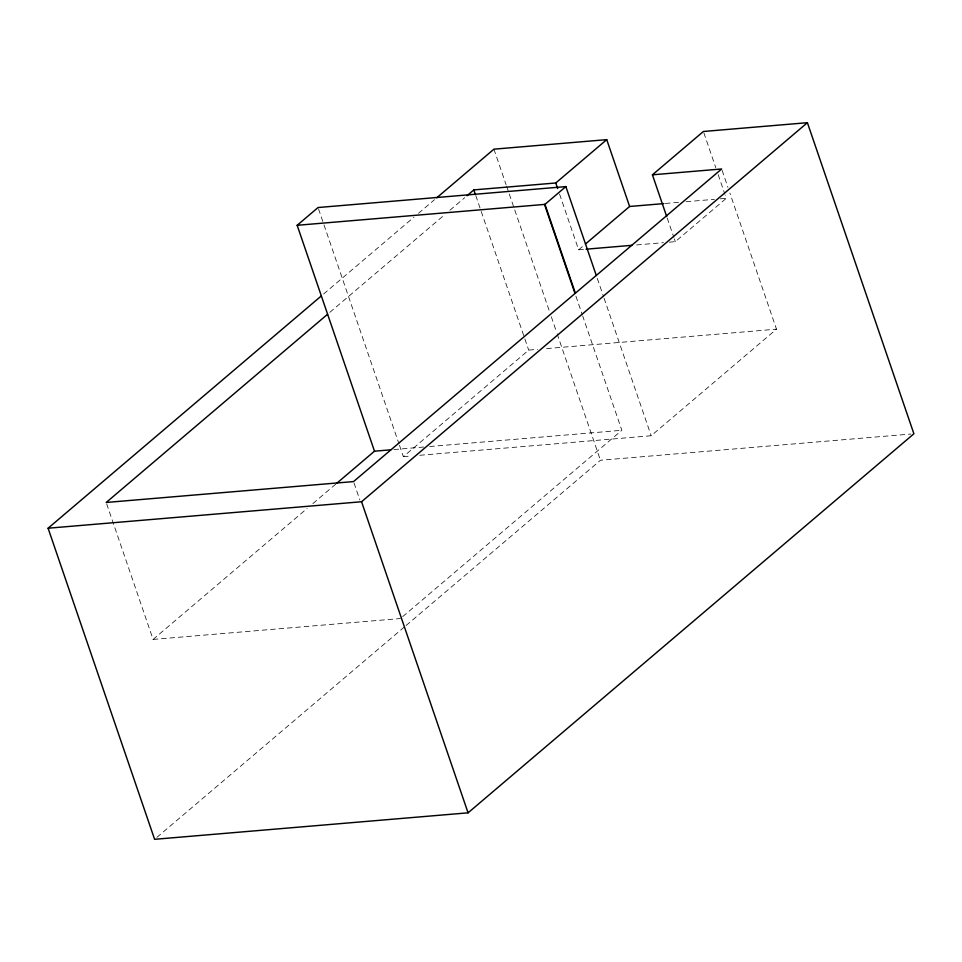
<?xml version="1.0" encoding="UTF-8"?>
<svg xmlns="http://www.w3.org/2000/svg" width="962" height="962" viewBox="0 0 962 962"><rect width="100%" height="100%" fill="white"/><g stroke="black" fill="none" stroke-linecap="round" stroke-linejoin="round"><path stroke-width="0.72" stroke-dasharray="4.81 3.61" d="M323.605 293.987L413.913 217.208M418.482 213.323L434.487 199.711M329.81 312.361L444.216 215.091M449.915 210.245L464.73 197.655M559.571 194.12L578.643 249.819L584.307 245.009M106.686 503.884L153.09 639.429L307.167 508.429M312.866 503.583L335.69 484.175M399.483 445.322L403.367 456.661L528.691 350.108L537.65 349.35M669.36 242.159L675.312 241.654L726.286 198.316L725.324 195.539M402.717 616.594L621.837 430.291L582.683 315.933M156.89 837.361L404.966 626.454M406.108 625.48L600.444 460.257L910.918 434.03M419.781 455.279L651.166 435.738L776.49 329.172L729.893 193.073M665.307 203.463L678.691 202.333M686.134 201.707L714.381 199.326M720.334 198.821L726.286 198.316M578.643 249.819L586.074 249.194M636.64 244.925L663.407 242.665M546.608 348.593L776.49 329.172M393.867 449.555L423.665 447.029M429.629 446.524L621.837 430.291M403.367 456.661L410.822 456.036M153.09 639.429L400.432 618.53M722.125 170.382L727.957 187.398M703.871 132.864L715.788 167.689M718.181 174.651L724.855 194.144M667.207 217.989L673.881 237.482M674.35 238.877L675.312 241.654M597.282 278.367L603.595 296.789M604.076 298.208L651.166 435.738M575.913 296.164L582.202 314.514M493.927 149.17L506.084 184.68M506.577 186.099L549.374 311.111M551.322 316.787L556.673 332.419M557.154 333.838L600.444 460.257M475.781 195.575L528.691 350.108M318.542 208.946L398.989 443.903M354.028 482.984L359.836 499.927"/><path stroke-width="1.44" d="M336.832 483.213L374.495 451.19L297.162 225.3L318.061 207.527L565.86 186.604L596.308 275.529M666.726 216.594L652.428 174.819L703.402 131.481L807.395 122.691L913.9 433.778L468.073 812.83L154.605 839.309L48.1 528.222L321.32 295.935M436.772 197.763L493.927 149.17L606.733 139.646L629.617 206.481L585.437 244.047M327.609 314.237L106.205 502.465L353.547 481.577L721.644 168.975L652.428 174.819M467.003 195.719L473.845 189.899L555.759 182.984L606.733 139.646M297.162 225.3L544.961 204.377L565.86 186.604M48.1 528.222L361.556 501.743L807.395 122.691M629.617 206.481L663.828 203.595M586.074 249.194L632.178 245.298M374.495 451.19L390.885 449.807M555.759 182.984L557.671 188.552M544.961 204.377L575.408 293.302M544.504 204.413L574.951 293.338M473.845 189.899L475.3 194.156M361.556 501.743L468.073 812.83"/></g></svg>
